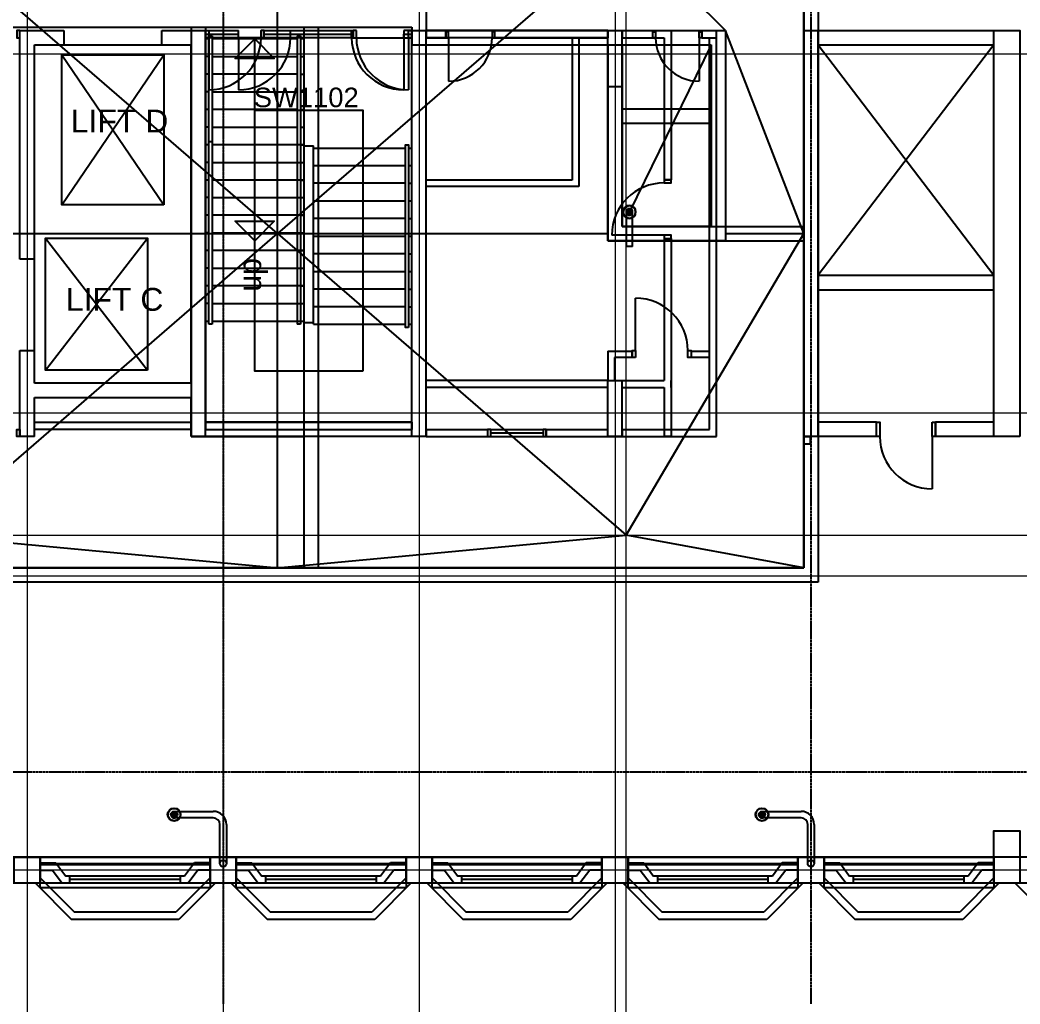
# Model space of a CAD drawing. Header units: millimetres. Extents: x -27283 to 25217, y -11774 to 11826.
# Drawn here: x 357 to 15667, y -11774 to 3297 of the extents above; entities that cross this region are included whole.
import ezdxf

# ---------------------------------------------------------------- set-up
doc = ezdxf.new("R2010")
doc.units = ezdxf.units.MM
doc.linetypes.add('PCENTRE', pattern=[50.8, 31.75, -6.35, 6.35, -6.35])
doc.linetypes.add('PCENTRE2', pattern=[28.575, 19.05, -3.175, 3.175, -3.175])
for name, color, linetype in [('11th Floor - Doors Windows and Openings', 7, 'Continuous'), ('11th Floor - Stairs', 7, 'Continuous'), ('11th Floor - Structural Members', 7, 'Continuous'), ('11th Floor - Text and Leaders', 7, 'Continuous'), ('11th Floor - Walls', 7, 'Continuous'), ('Boundaries_and_building_grids', 140, 'PCENTRE2'), ('Lift Motor Room Roof - General', 7, 'Continuous'), ('Lift Motor Room Roof - Piped Services', 7, 'Continuous'), ('Lift Motor Room Roof - Roofs', 7, 'Continuous'), ('Rain_and_storm_water', 1, 'Continuous'), ('Roof - General', 7, 'Continuous'), ('Roof - Piped Services', 7, 'Continuous'), ('Roof - Roofs', 7, 'Continuous'), ('Roof - Stairs', 7, 'Continuous'), ('Roof - Structural Members', 7, 'Continuous'), ('Roof - Walls', 7, 'Continuous'), ('Tenth Floor - Doors Windows and Openings', 7, 'Continuous'), ('Tenth Floor - Stairs', 7, 'Continuous'), ('Tenth Floor - Structural Members', 7, 'Continuous'), ('Tenth Floor - Walls', 7, 'Continuous')]:
    doc.layers.add(name, color=color, linetype=linetype)
doc.styles.add('arial', font='arial.ttf')
pattern_1 = [(0, (-13468.7696, -115.976), (0, 6.25), [])]

# ---------------------------------------------------------------- blocks, each defined once
blk = doc.blocks.new('LH RW Outlet')
at = {"layer": 'Roof - Piped Services', "linetype": 'Continuous'}
h = blk.add_hatch(dxfattribs=at)
h.set_pattern_fill('lines', color=2, scale=6.25, style=0)
h.set_pattern_definition(pattern_1)
h.paths.add_polyline_path([(700, -750, -1), (800, -750, -1)])
at = {"layer": 'Roof - Piped Services', "color": 4, "linetype": 'Continuous', "lineweight": -3}
for p, q in [((-50, -600), (-50, 0)), ((50, 0), (50, -600)), ((150, -700), (750, -700)), ((750, -800), (150, -800))]:
    blk.add_line(p, q, dxfattribs=at)
at = {"layer": 'Roof - Piped Services', "color": 4, "linetype": 'Continuous'}
blk.add_circle((750, -750), 100, dxfattribs=at)
at = {"layer": 'Roof - Piped Services', "color": 1, "linetype": 'Continuous'}
for radius in [93.8, 50]:
    blk.add_circle((750, -750), radius, dxfattribs=at)
at = {"layer": 'Roof - Piped Services', "color": 2, "linetype": 'Continuous'}
blk.add_circle((750, -750), 50, dxfattribs=at)
at = {"layer": 'Roof - Piped Services', "color": 4, "linetype": 'Continuous', "lineweight": -3}
for radius in [200, 100]:
    blk.add_arc((150, -600), radius, 180, 270, dxfattribs=at)
blk = doc.blocks.new('RW Outlet upper(1)')
at = {"layer": 'Lift Motor Room Roof - Piped Services', "linetype": 'Continuous'}
h = blk.add_hatch(dxfattribs=at)
h.set_pattern_fill('lines', color=2, scale=6.25, style=0)
h.set_pattern_definition(pattern_1)
h.paths.add_polyline_path([(700, -750, -1), (800, -750, -1)])
at = {"layer": 'Lift Motor Room Roof - Piped Services', "color": 4, "linetype": 'Continuous', "lineweight": -3}
for p, q in [((700, -750), (700, -221)), ((800, -221), (700, -221)), ((800, -221), (800, -750))]:
    blk.add_line(p, q, dxfattribs=at)
at = {"layer": 'Lift Motor Room Roof - Piped Services', "color": 4, "linetype": 'Continuous'}
blk.add_circle((750, -750), 100, dxfattribs=at)
at = {"layer": 'Lift Motor Room Roof - Piped Services', "color": 1, "linetype": 'Continuous'}
for radius in [93.8, 50]:
    blk.add_circle((750, -750), radius, dxfattribs=at)
at = {"layer": 'Lift Motor Room Roof - Piped Services', "color": 2, "linetype": 'Continuous'}
blk.add_circle((750, -750), 50, dxfattribs=at)

msp = doc.modelspace()

# ---------------------------------------------------------------- linework, layer by layer
at = {"layer": '11th Floor - Doors Windows and Openings', "color": 1, "linetype": 'Continuous'}
for p, q in [((4047, 3026, 37950), (4047, 3136, 37950)), ((4097, 3026, 37950), (4097, 3136, 37950)), ((4097, 3136, 37950), (5457, 3136, 37950)), ((4097, 3026, 37950), (4097, 3136, 37950)), ((5457, 3026, 37950), (5457, 3136, 37950)), ((5507, 3026, 37950), (5507, 3136, 37950)), ((3247, 3026, 37950), (3247, 2226, 37950)), ((5457, 3026, 37950), (4097, 3026, 37950)), ((6307, 3026, 37950), (6307, 2226, 37950)), ((10217, 1, 37950), (9417, 1, 37950)), ((357, -3084, 37950), (357, -2974, 37950)), ((1120, -9924, 37950), (1120, -9814, 37950)), ((2814, -9814, 37950), (1120, -9814, 37950)), ((2814, -9869, 37950), (1120, -9869, 37950)), ((2814, -9924, 37950), (1120, -9924, 37950)), ((2814, -9924, 37950), (2814, -9814, 37950)), ((4120, -9924, 37950), (4120, -9814, 37950)), ((5814, -9814, 37950), (4120, -9814, 37950)), ((5814, -9869, 37950), (4120, -9869, 37950)), ((5814, -9924, 37950), (4120, -9924, 37950)), ((5814, -9924, 37950), (5814, -9814, 37950)), ((7120, -9924, 37950), (7120, -9814, 37950)), ((8814, -9814, 37950), (7120, -9814, 37950)), ((8814, -9869, 37950), (7120, -9869, 37950)), ((8814, -9924, 37950), (7120, -9924, 37950)), ((8814, -9924, 37950), (8814, -9814, 37950)), ((11814, -9814, 37950), (10120, -9814, 37950)), ((10120, -9924, 37950), (10120, -9814, 37950)), ((11814, -9869, 37950), (10120, -9869, 37950)), ((11814, -9924, 37950), (10120, -9924, 37950)), ((11814, -9924, 37950), (11814, -9814, 37950)), ((13120, -9924, 37950), (13120, -9814, 37950)), ((14814, -9814, 37950), (13120, -9814, 37950)), ((14814, -9869, 37950), (13120, -9869, 37950)), ((14814, -9924, 37950), (13120, -9924, 37950)), ((14814, -9924, 37950), (14814, -9814, 37950))]:
    msp.add_line(p, q, dxfattribs=at)
at = {"layer": '11th Floor - Doors Windows and Openings', "color": 1, "linetype": 'Continuous', "elevation": 37950}
for points in [[(357, 3136), (307, 3136), (307, 3026), (357, 3026), (357, 3136)], [(3247, 3026), (3197, 3026), (3197, 3136), (3247, 3136), (3247, 3026)], [(4097, 3081), (4097, 3081), (5457, 3081)], [(6357, 3026), (6307, 3026), (6307, 3136), (6357, 3136), (6357, 3026)], [(10217, 851), (10217, 801), (10327, 801), (10327, 851), (10217, 851)], [(10217, 1), (10217, -49), (10327, -49), (10327, 1), (10217, 1)], [(357, -3084), (307, -3084), (307, -2974), (357, -2974), (357, -3084)]]:
    msp.add_lwpolyline(points, dxfattribs=at)
for points in [[(4097, 3136), (4047, 3136), (4047, 3026), (4097, 3026)], [(5507, 3136), (5457, 3136), (5457, 3026), (5507, 3026)]]:
    msp.add_lwpolyline(points, close=True, dxfattribs=at)
at = {"layer": '11th Floor - Doors Windows and Openings', "color": 1, "linetype": 'Continuous'}
for centre, start, end in [((3247, 3026, 37950), 270, 0), ((6307, 3026, 37950), 180, 270), ((10217, 1, 37950), 90, 180)]:
    msp.add_arc(centre, 800, start, end, dxfattribs=at)
at = {"layer": '11th Floor - Stairs', "color": 8, "linetype": 'Continuous'}
for p, q in [((996, 2764, 37950), (2558, 464, 37950)), ((996, 464, 37950), (2558, 2764, 37950)), ((746, -47, 37950), (2309, -2068, 37950)), ((746, -2068, 37950), (2309, -47, 37950))]:
    msp.add_line(p, q, dxfattribs=at)
at = {"layer": '11th Floor - Stairs', "color": 1, "linetype": 'Continuous'}
for p, q in [((3197, -1314, 37950), (3197, 1386, 37950)), ((3247, 1386, 37950), (3197, 1386, 37950)), ((3247, 1436, 37950), (3297, 1436, 37950)), ((3247, -1364, 37950), (3247, 1436, 37950)), ((3297, 1436, 37950), (3297, -1364, 37950)), ((4702, 1386, 37950), (3297, 1386, 37950)), ((4702, 1386, 37950), (4702, -1339, 37950)), ((4702, 1370, 37950), (4852, 1370, 37950)), ((4852, -1364, 37950), (4852, 1370, 37950)), ((4852, 1336, 37950), (6257, 1336, 37950)), ((6307, 1336, 37950), (6357, 1336, 37950)), ((6357, -1364, 37950), (6357, 1336, 37950)), ((3247, 1116, 37950), (3197, 1116, 37950)), ((3297, 1116, 37950), (4702, 1116, 37950)), ((4852, 1066, 37950), (6257, 1066, 37950)), ((6307, 1066, 37950), (6357, 1066, 37950)), ((3247, 846, 37950), (3197, 846, 37950)), ((4702, 846, 37950), (3297, 846, 37950)), ((6257, 796, 37950), (4852, 796, 37950)), ((6307, 796, 37950), (6357, 796, 37950)), ((3247, 576, 37950), (3197, 576, 37950)), ((3297, 576, 37950), (4702, 576, 37950)), ((4852, 526, 37950), (6257, 526, 37950)), ((6307, 526, 37950), (6357, 526, 37950)), ((3247, 306, 37950), (3197, 306, 37950)), ((4702, 306, 37950), (3297, 306, 37950)), ((6257, 256, 37950), (4852, 256, 37950)), ((6307, 256, 37950), (6357, 256, 37950)), ((3247, 36, 37950), (3197, 36, 37950)), ((3297, 36, 37950), (4702, 36, 37950)), ((4852, -14, 37950), (6257, -14, 37950)), ((6307, -14, 37950), (6357, -14, 37950)), ((3247, -234, 37950), (3197, -234, 37950)), ((4702, -234, 37950), (3297, -234, 37950)), ((6257, -284, 37950), (4852, -284, 37950)), ((6307, -284, 37950), (6357, -284, 37950)), ((3247, -504, 37950), (3197, -504, 37950)), ((3297, -504, 37950), (4702, -504, 37950)), ((4852, -554, 37950), (6257, -554, 37950)), ((6307, -554, 37950), (6357, -554, 37950)), ((3247, -774, 37950), (3197, -774, 37950)), ((4702, -774, 37950), (3297, -774, 37950)), ((6257, -824, 37950), (4852, -824, 37950)), ((6307, -824, 37950), (6357, -824, 37950)), ((3247, -1044, 37950), (3197, -1044, 37950)), ((3297, -1044, 37950), (4702, -1044, 37950)), ((6257, -1094, 37950), (4852, -1094, 37950)), ((6307, -1094, 37950), (6357, -1094, 37950)), ((3197, -1314, 37950), (3247, -1314, 37950)), ((3297, -1364, 37950), (3247, -1364, 37950)), ((3297, -1314, 37950), (4702, -1314, 37950)), ((4852, -1339, 37950), (4702, -1339, 37950)), ((4852, -1364, 37950), (6257, -1364, 37950)), ((6307, -1364, 37950), (6357, -1364, 37950))]:
    msp.add_line(p, q, dxfattribs=at)
at = {"layer": '11th Floor - Stairs', "color": 8, "linetype": 'Continuous', "elevation": 37950}
for points in [[(2558, 464), (996, 464), (996, 2764), (2558, 2764), (2558, 464)], [(2309, -2068), (746, -2068), (746, -47), (2309, -47), (2309, -2068)]]:
    msp.add_lwpolyline(points, dxfattribs=at)
at = {"layer": '11th Floor - Stairs', "color": 1, "linetype": 'Continuous', "elevation": 37950}
for points in [[(3950, 216), (3950, 1917), (5605, 1917), (5605, -2084)], [(6307, -1414), (6257, -1414), (6257, 1386), (6307, 1386), (6307, -1414)], [(3950, -84), (3650, 216), (4250, 216), (3950, -84)], [(5605, -2084), (3950, -2084), (3950, -84)]]:
    msp.add_lwpolyline(points, dxfattribs=at)
at = {"layer": '11th Floor - Structural Members', "color": 5, "linetype": 'Continuous'}
for p, q in [((357, 3136, 37950), (1027, 3136, 37950)), ((357, -364, 37950), (357, 3136, 37950)), ((1027, 3136, 37950), (1027, 2916, 37950)), ((2527, 3136, 37950), (3197, 3136, 37950)), ((2527, 2916, 37950), (2527, 3136, 37950)), ((3197, -3084, 37950), (3197, 3136, 37950)), ((6357, 3136, 37950), (6577, 3136, 37950)), ((6357, -3084, 37950), (6357, 3136, 37950)), ((6577, 3136, 37950), (6577, 3026, 37950)), ((6577, -3084, 37950), (6577, 3136, 37950)), ((9357, 3136, 37950), (9357, 3026, 37950)), ((9357, 2276, 37950), (9357, 3136, 37950)), ((9357, 3136, 37950), (9577, 3136, 37950)), ((9577, 3136, 37950), (9577, 3026, 37950)), ((9577, 2276, 37950), (9577, 3136, 37950)), ((577, -364, 37950), (577, 2916, 37950)), ((577, 2916, 37950), (1027, 2916, 37950)), ((1027, 2916, 37950), (2527, 2916, 37950)), ((2527, 2916, 37950), (2977, 2916, 37950)), ((2977, -2264, 37950), (2977, 2916, 37950)), ((9357, 2276, 37950), (9577, 2276, 37950)), ((577, -364, 37950), (357, -364, 37950)), ((577, -1764, 37950), (577, -364, 37950)), ((357, -3084, 37950), (357, -1764, 37950)), ((357, -1764, 37950), (577, -1764, 37950)), ((577, -2264, 37950), (577, -1764, 37950)), ((2977, -2264, 37950), (577, -2264, 37950)), ((6577, -2334, 37950), (6577, -2224, 37950)), ((9357, -2334, 37950), (9357, -2224, 37950)), ((9357, -3084, 37950), (9357, -2224, 37950)), ((9357, -2224, 37950), (9577, -2224, 37950)), ((9577, -2334, 37950), (9577, -2224, 37950)), ((9577, -3084, 37950), (9577, -2224, 37950)), ((577, -3084, 37950), (577, -2484, 37950)), ((577, -2484, 37950), (2977, -2484, 37950)), ((2977, -3084, 37950), (2977, -2484, 37950)), ((577, -3084, 37950), (357, -3084, 37950)), ((3197, -3084, 37950), (2977, -3084, 37950)), ((6577, -3084, 37950), (6357, -3084, 37950)), ((9577, -3084, 37950), (9357, -3084, 37950))]:
    msp.add_line(p, q, dxfattribs=at)
at = {"layer": '11th Floor - Structural Members', "color": 5, "linetype": 'Continuous', "elevation": 37950}
for points in [[(15667, -9924), (15267, -9924), (15267, -9124), (15667, -9124), (15667, -9924)], [(667, -9924), (267, -9924), (267, -9524), (667, -9524), (667, -9924)], [(3667, -9924), (3267, -9924), (3267, -9524), (3667, -9524), (3667, -9924)], [(6667, -9924), (6267, -9924), (6267, -9524), (6667, -9524), (6667, -9924)], [(9667, -9924), (9267, -9924), (9267, -9524), (9667, -9524), (9667, -9924)], [(12667, -9924), (12267, -9924), (12267, -9524), (12667, -9524), (12667, -9924)]]:
    msp.add_lwpolyline(points, dxfattribs=at)
at = {"layer": '11th Floor - Walls', "color": 2, "linetype": 'Continuous'}
for p, q in [((9357, 3136, 37950), (6577, 3136, 37950)), ((9577, 3136, 37950), (10327, 3136, 37950)), ((10327, 3136, 37950), (10327, 851, 37950)), ((9357, 3026, 37950), (6577, 3026, 37950)), ((9577, 3026, 37950), (10217, 3026, 37950)), ((10217, 3026, 37950), (10217, 851, 37950)), ((10217, 851, 37950), (10327, 851, 37950)), ((10217, -49, 37950), (10217, -2224, 37950)), ((10217, -49, 37950), (10327, -49, 37950)), ((10327, -49, 37950), (10327, -3084, 37950)), ((9357, -2224, 37950), (6577, -2224, 37950)), ((9577, -2224, 37950), (10217, -2224, 37950)), ((10327, -2334, 37950), (10327, -2224, 37950)), ((9357, -2334, 37950), (6577, -2334, 37950)), ((9577, -2334, 37950), (10217, -2334, 37950)), ((10217, -2334, 37950), (10217, -3084, 37950)), ((10327, -3084, 37950), (10217, -3084, 37950))]:
    msp.add_line(p, q, dxfattribs=at)
at = {"layer": '11th Floor - Walls', "linetype": 'Continuous'}
msp.add_line((6577, -3084, 37950), (10217, -3084, 37950), dxfattribs=at)
at = {"layer": '11th Floor - Walls', "color": 3, "linetype": 'Continuous'}
for p, q in [((667, -9614, 37950), (908, -9614, 37950)), ((908, -9614, 37950), (1058, -9814, 37950)), ((3027, -9614, 37950), (2876, -9814, 37950)), ((3267, -9614, 37950), (3027, -9614, 37950)), ((3667, -9614, 37950), (3908, -9614, 37950)), ((3908, -9614, 37950), (4058, -9814, 37950)), ((6027, -9614, 37950), (5876, -9814, 37950)), ((6267, -9614, 37950), (6027, -9614, 37950)), ((6667, -9614, 37950), (6908, -9614, 37950)), ((6908, -9614, 37950), (7058, -9814, 37950)), ((9027, -9614, 37950), (8876, -9814, 37950)), ((9267, -9614, 37950), (9027, -9614, 37950)), ((9667, -9614, 37950), (9908, -9614, 37950)), ((9908, -9614, 37950), (10058, -9814, 37950)), ((12027, -9614, 37950), (11876, -9814, 37950)), ((12267, -9614, 37950), (12027, -9614, 37950)), ((12667, -9614, 37950), (12908, -9614, 37950)), ((12908, -9614, 37950), (13058, -9814, 37950)), ((15027, -9614, 37950), (14876, -9814, 37950)), ((15267, -9614, 37950), (15027, -9614, 37950)), ((667, -9724, 37950), (854, -9724, 37950)), ((854, -9724, 37950), (1004, -9924, 37950)), ((3081, -9724, 37950), (2930, -9924, 37950)), ((3267, -9724, 37950), (3081, -9724, 37950)), ((3667, -9724, 37950), (3854, -9724, 37950)), ((3854, -9724, 37950), (4004, -9924, 37950)), ((6081, -9724, 37950), (5930, -9924, 37950)), ((6267, -9724, 37950), (6081, -9724, 37950)), ((6667, -9724, 37950), (6854, -9724, 37950)), ((6854, -9724, 37950), (7004, -9924, 37950)), ((9081, -9724, 37950), (8930, -9924, 37950)), ((9267, -9724, 37950), (9081, -9724, 37950)), ((9667, -9724, 37950), (9854, -9724, 37950)), ((9854, -9724, 37950), (10004, -9924, 37950)), ((12081, -9724, 37950), (11930, -9924, 37950)), ((12267, -9724, 37950), (12081, -9724, 37950)), ((12667, -9724, 37950), (12854, -9724, 37950)), ((12854, -9724, 37950), (13004, -9924, 37950)), ((15081, -9724, 37950), (14930, -9924, 37950)), ((15267, -9724, 37950), (15081, -9724, 37950)), ((592, -9924, 37950), (1144, -10479, 37950)), ((667, -9842, 37950), (1190, -10369, 37950)), ((1120, -9924, 37950), (1004, -9924, 37950)), ((1120, -9814, 37950), (1058, -9814, 37950)), ((1120, -9924, 37950), (1120, -9814, 37950)), ((3267, -9842, 37950), (2744, -10369, 37950)), ((3343, -9924, 37950), (2790, -10479, 37950)), ((2814, -9924, 37950), (2814, -9814, 37950)), ((2876, -9814, 37950), (2814, -9814, 37950)), ((2930, -9924, 37950), (2814, -9924, 37950)), ((3592, -9924, 37950), (4144, -10479, 37950)), ((3667, -9842, 37950), (4190, -10369, 37950)), ((4120, -9924, 37950), (4004, -9924, 37950)), ((4120, -9814, 37950), (4058, -9814, 37950)), ((4120, -9924, 37950), (4120, -9814, 37950)), ((6267, -9842, 37950), (5744, -10369, 37950)), ((6343, -9924, 37950), (5790, -10479, 37950)), ((5814, -9924, 37950), (5814, -9814, 37950)), ((5876, -9814, 37950), (5814, -9814, 37950)), ((5930, -9924, 37950), (5814, -9924, 37950)), ((6592, -9924, 37950), (7144, -10479, 37950)), ((6667, -9842, 37950), (7190, -10369, 37950)), ((7120, -9924, 37950), (7004, -9924, 37950)), ((7120, -9814, 37950), (7058, -9814, 37950)), ((7120, -9924, 37950), (7120, -9814, 37950)), ((9267, -9842, 37950), (8744, -10369, 37950)), ((9343, -9924, 37950), (8790, -10479, 37950)), ((8876, -9814, 37950), (8814, -9814, 37950)), ((8814, -9924, 37950), (8814, -9814, 37950)), ((8930, -9924, 37950), (8814, -9924, 37950)), ((9592, -9924, 37950), (10144, -10479, 37950)), ((9667, -9842, 37950), (10190, -10369, 37950)), ((10120, -9924, 37950), (10004, -9924, 37950)), ((10120, -9814, 37950), (10058, -9814, 37950)), ((10120, -9924, 37950), (10120, -9814, 37950)), ((12267, -9842, 37950), (11744, -10369, 37950)), ((12343, -9924, 37950), (11790, -10479, 37950)), ((11814, -9924, 37950), (11814, -9814, 37950)), ((11876, -9814, 37950), (11814, -9814, 37950)), ((11930, -9924, 37950), (11814, -9924, 37950)), ((12592, -9924, 37950), (13144, -10479, 37950)), ((12667, -9842, 37950), (13190, -10369, 37950)), ((13120, -9924, 37950), (13004, -9924, 37950)), ((13120, -9814, 37950), (13058, -9814, 37950)), ((13120, -9924, 37950), (13120, -9814, 37950)), ((15267, -9842, 37950), (14744, -10369, 37950)), ((15343, -9924, 37950), (14790, -10479, 37950)), ((14876, -9814, 37950), (14814, -9814, 37950)), ((14814, -9924, 37950), (14814, -9814, 37950)), ((14930, -9924, 37950), (14814, -9924, 37950)), ((15592, -9924, 37950), (16144, -10479, 37950)), ((2744, -10369, 37950), (1190, -10369, 37950)), ((5744, -10369, 37950), (4190, -10369, 37950)), ((8744, -10369, 37950), (7190, -10369, 37950)), ((11744, -10369, 37950), (10190, -10369, 37950)), ((14744, -10369, 37950), (13190, -10369, 37950)), ((2790, -10479, 37950), (1144, -10479, 37950)), ((5790, -10479, 37950), (4144, -10479, 37950)), ((8790, -10479, 37950), (7144, -10479, 37950)), ((11790, -10479, 37950), (10144, -10479, 37950)), ((14790, -10479, 37950), (13144, -10479, 37950))]:
    msp.add_line(p, q, dxfattribs=at)
at = {"layer": '11th Floor - Walls', "color": 2, "linetype": 'Continuous', "elevation": 37950}
for points in [[(2977, -2974), (577, -2974), (577, -2864), (2977, -2864), (2977, -2974)], [(3197, -2864), (3197, -2974), (6357, -2974)], [(3197, -2864), (6357, -2864), (6357, -2974)]]:
    msp.add_lwpolyline(points, dxfattribs=at)
at = {"layer": 'Boundaries_and_building_grids', "color": 140, "linetype": 'PCENTRE', "lineweight": -3}
for p, q in [((3467, 11826), (3467, -11774)), ((12467, 11826), (12467, -11774)), ((25217, -8224), (-27283, -8224))]:
    msp.add_line(p, q, dxfattribs=at)
at = {"layer": 'Lift Motor Room Roof - General', "color": 4, "linetype": 'Continuous', "lineweight": 0}
for p, direction in [((9637, -4594, 46830), (0, 1)), ((-1033, -4594, 46830), (1, 0))]:
    msp.add_xline(p, direction, dxfattribs=at)
at = {"layer": 'Lift Motor Room Roof - Roofs', "color": 4, "linetype": 'Continuous', "lineweight": -3}
for p, q in [((12577, 5366, 46830), (12577, -5314, 46830)), ((9357, -84, 46830), (9357, 3136, 46830)), ((9357, 3136, 46830), (11157, 3136, 46830)), ((11157, 3136, 46830), (11157, -84, 46830)), ((11157, -84, 46830), (9357, -84, 46830)), ((12577, -5314, 46830), (-14643, -5314, 46830))]:
    msp.add_line(p, q, dxfattribs=at)
at = {"layer": 'Lift Motor Room Roof - Roofs', "color": 1, "linetype": 'Continuous', "lineweight": -3}
for p, q in [((4302, -5094, 46830), (4302, 5146, 46830)), ((4302, 26, 46830), (-1033, 4646, 46830)), ((9637, 4646, 46830), (4302, 26, 46830)), ((11157, 3136, 46830), (9637, 4646, 46830)), ((12357, 26, 46830), (11157, 3136, 46830)), ((10937, 2916, 46830), (9687, 356, 46830)), ((-14423, 26, 46830), (9357, 26, 46830)), ((-1033, -4594, 46830), (4302, 26, 46830)), ((4302, 26, 46830), (9637, -4594, 46830)), ((9637, -4594, 46830), (12357, 26, 46830)), ((11157, 26, 46830), (12357, 26, 46830)), ((-1033, -4594, 46830), (4302, -5094, 46830)), ((4302, -5094, 46830), (9637, -4594, 46830)), ((12357, -5094, 46830), (9637, -4594, 46830))]:
    msp.add_line(p, q, dxfattribs=at)
at = {"layer": 'Lift Motor Room Roof - Roofs', "color": 3, "linetype": 'Continuous', "lineweight": -3}
for p, q in [((12357, 5146, 46830), (12357, -5094, 46830)), ((9577, 136, 46830), (9577, 2916, 46830)), ((9577, 2916, 46830), (10937, 2916, 46830)), ((10937, 2916, 46830), (10937, 136, 46830)), ((10937, 136, 46830), (9577, 136, 46830)), ((12357, -5094, 46830), (-14423, -5094, 46830))]:
    msp.add_line(p, q, dxfattribs=at)
at = {"layer": 'Roof - General', "color": 4, "linetype": 'Continuous', "lineweight": 0}
for p in [(467, 6895, 42250), (3467, 6926, 42250), (6467, 7019, 42250), (9467, 6740, 42250)]:
    msp.add_xline(p, (0, -1), dxfattribs=at)
at = {"layer": 'Roof - Roofs', "color": 3, "linetype": 'Continuous', "lineweight": -3}
for p, q in [((22767, -9524, 42250), (-24833, -9524, 42250)), ((23167, -9924, 42250), (-25233, -9924, 42250))]:
    msp.add_line(p, q, dxfattribs=at)
at = {"layer": 'Roof - Roofs', "color": 4, "linetype": 'Continuous', "lineweight": -3}
for centre in [(3467, -9624, 42250), (12467, -9624, 42250)]:
    msp.add_circle(centre, 50, dxfattribs=at)
at = {"layer": 'Roof - Stairs', "color": 1, "linetype": 'Continuous'}
for p, q in [((3197, -1314, 42250), (3197, 3006, 42250)), ((3247, 3006, 42250), (3197, 3006, 42250)), ((3247, -1364, 42250), (3247, 3056, 42250)), ((3247, 3056, 42250), (3297, 3056, 42250)), ((3297, 3056, 42250), (3297, -1364, 42250)), ((4602, 3006, 42250), (3297, 3006, 42250)), ((4602, 3056, 42250), (4652, 3056, 42250)), ((4602, 3056, 42250), (4602, -1364, 42250)), ((4652, 3056, 42250), (4652, -1364, 42250)), ((4702, 3006, 42250), (4652, 3006, 42250)), ((4702, 3006, 42250), (4702, -1314, 42250)), ((4702, 3006, 42250), (4702, -1314, 42250)), ((3247, 2736, 42250), (3197, 2736, 42250)), ((3297, 2736, 42250), (4602, 2736, 42250)), ((4652, 2736, 42250), (4702, 2736, 42250)), ((3247, 2466, 42250), (3197, 2466, 42250)), ((4602, 2466, 42250), (3297, 2466, 42250)), ((4652, 2466, 42250), (4702, 2466, 42250)), ((3247, 2196, 42250), (3197, 2196, 42250)), ((3297, 2196, 42250), (4602, 2196, 42250)), ((4652, 2196, 42250), (4702, 2196, 42250)), ((3247, 1926, 42250), (3197, 1926, 42250)), ((4602, 1926, 42250), (3297, 1926, 42250)), ((4652, 1926, 42250), (4702, 1926, 42250)), ((3247, 1656, 42250), (3197, 1656, 42250)), ((3297, 1656, 42250), (4602, 1656, 42250)), ((4652, 1656, 42250), (4702, 1656, 42250)), ((3247, 1386, 42250), (3197, 1386, 42250)), ((3247, 1386, 42250), (3197, 1386, 42250)), ((4702, 1386, 42250), (3297, 1386, 42250)), ((4602, 1386, 42250), (3297, 1386, 42250)), ((4652, 1386, 42250), (4702, 1386, 42250)), ((3247, 1116, 42250), (3197, 1116, 42250)), ((3297, 1116, 42250), (4602, 1116, 42250)), ((4652, 1116, 42250), (4702, 1116, 42250)), ((3247, 846, 42250), (3197, 846, 42250)), ((4602, 846, 42250), (3297, 846, 42250)), ((4652, 846, 42250), (4702, 846, 42250)), ((3247, 576, 42250), (3197, 576, 42250)), ((3297, 576, 42250), (4602, 576, 42250)), ((4652, 576, 42250), (4702, 576, 42250)), ((3247, 306, 42250), (3197, 306, 42250)), ((4602, 306, 42250), (3297, 306, 42250)), ((4652, 306, 42250), (4702, 306, 42250)), ((4652, 306, 42250), (4702, 306, 42250)), ((3247, 36, 42250), (3197, 36, 42250)), ((3297, 36, 42250), (4602, 36, 42250)), ((4652, 36, 42250), (4702, 36, 42250)), ((3247, -234, 42250), (3197, -234, 42250)), ((4602, -234, 42250), (3297, -234, 42250)), ((4652, -234, 42250), (4702, -234, 42250)), ((3247, -504, 42250), (3197, -504, 42250)), ((3297, -504, 42250), (4602, -504, 42250)), ((4652, -504, 42250), (4702, -504, 42250)), ((3247, -774, 42250), (3197, -774, 42250)), ((4602, -774, 42250), (3297, -774, 42250)), ((4652, -774, 42250), (4702, -774, 42250)), ((3247, -1044, 42250), (3197, -1044, 42250)), ((3297, -1044, 42250), (4602, -1044, 42250)), ((4652, -1044, 42250), (4702, -1044, 42250)), ((3197, -1314, 42250), (3247, -1314, 42250)), ((3297, -1364, 42250), (3247, -1364, 42250)), ((3297, -1314, 42250), (4602, -1314, 42250)), ((4652, -1364, 42250), (4602, -1364, 42250)), ((4652, -1314, 42250), (4702, -1314, 42250))]:
    msp.add_line(p, q, dxfattribs=at)
at = {"layer": 'Roof - Stairs', "color": 1, "linetype": 'Continuous', "elevation": 42250}
for points in [[(3950, 3006), (4250, 2706), (3650, 2706), (3950, 3006)], [(4702, -2084), (3950, -2084), (3950, 3006)]]:
    msp.add_lwpolyline(points, dxfattribs=at)
at = {"layer": 'Roof - Structural Members', "color": 5, "linetype": 'Continuous'}
for p, q in [((577, 2916, 42250), (2977, 2916, 42250)), ((577, -2264, 42250), (577, 2916, 42250)), ((2977, -2264, 42250), (2977, 2916, 42250)), ((2977, -2264, 42250), (577, -2264, 42250))]:
    msp.add_line(p, q, dxfattribs=at)
at = {"layer": 'Roof - Structural Members', "color": 1, "linetype": 'Continuous'}
for p, q in [((996, 2764, 42250), (2558, 464, 42250)), ((996, 464, 42250), (2558, 2764, 42250)), ((746, -47, 42250), (2309, -2068, 42250)), ((746, -2068, 42250), (2309, -47, 42250))]:
    msp.add_line(p, q, dxfattribs=at)
at = {"layer": 'Roof - Structural Members', "color": 1, "linetype": 'Continuous', "elevation": 42250}
for points in [[(2558, 464), (996, 464), (996, 2764), (2558, 2764), (2558, 464)], [(2309, -2068), (746, -2068), (746, -47), (2309, -47), (2309, -2068)]]:
    msp.add_lwpolyline(points, dxfattribs=at)
at = {"layer": 'Roof - Walls', "color": 3, "linetype": 'Continuous'}
for p, q in [((12577, 5366, 42250), (12577, -5314, 42250)), ((12357, -5094, 42250), (12357, 5146, 42250)), ((-14423, -5094, 42250), (12357, -5094, 42250)), ((12577, -5314, 42250), (-14643, -5314, 42250))]:
    msp.add_line(p, q, dxfattribs=at)
at = {"layer": 'Roof - Walls', "color": 3, "linetype": 'Continuous', "lineweight": -3}
for p, q in [((6577, 5146, 42250), (6577, 3136, 42250)), ((-8423, 3187, 42250), (6357, 3187, 42250)), ((2977, 3187, 42250), (2977, -3084, 42250)), ((3197, 3187, 42250), (3197, -2864, 42250)), ((4702, 3187, 42250), (4702, -5094, 42250)), ((4922, 3187, 42250), (4922, -5094, 42250)), ((6357, 3187, 42250), (6357, 2916, 42250)), ((6577, 3136, 42250), (11157, 3136, 42250)), ((11157, 3136, 42250), (11157, 136, 42250)), ((6357, 2916, 42250), (10937, 2916, 42250)), ((9357, 2916, 42250), (9357, -84, 42250)), ((9577, 2916, 42250), (9577, 136, 42250)), ((10937, 2916, 42250), (10937, 136, 42250)), ((9577, 1936, 42250), (10937, 1936, 42250)), ((10937, 1936, 42250), (10937, 1716, 42250)), ((9577, 1716, 42250), (10937, 1716, 42250)), ((9577, 136, 42250), (12357, 136, 42250)), ((9357, -84, 42250), (12357, -84, 42250)), ((3197, -2864, 42250), (4702, -2864, 42250)), ((4702, -2864, 42250), (4702, -3084, 42250)), ((2977, -3084, 42250), (4702, -3084, 42250))]:
    msp.add_line(p, q, dxfattribs=at)
at = {"layer": 'Roof - Walls', "color": 4, "linetype": 'Continuous', "lineweight": 0}
for p, direction in [((-27194, 2776, 42250), (1, 0)), ((-27943, -2724, 42250), (-1, 0)), ((-21700, -5224, 42250), (-1, 0)), ((-25802, -9724, 42250), (-1, 0))]:
    msp.add_xline(p, direction, dxfattribs=at)
at = {"layer": 'Tenth Floor - Doors Windows and Openings', "color": 1, "linetype": 'Continuous'}
for p, q in [((3197, 3136, 34500), (3700, 3136, 34500)), ((3197, 3026, 34500), (3197, 3136, 34500)), ((3197, 3081, 34500), (3700, 3081, 34500)), ((3700, 3026, 34500), (3700, 3136, 34500)), ((4500, 3026, 34500), (4500, 3136, 34500)), ((4500, 3136, 34500), (5435, 3136, 34500)), ((4500, 3081, 34500), (5435, 3081, 34500)), ((5435, 3026, 34500), (5435, 3136, 34500)), ((6235, 3136, 34500), (6235, 3026, 34500)), ((6357, 3136, 34500), (6235, 3136, 34500)), ((6235, 3026, 34500), (6235, 3081, 34500)), ((6235, 3081, 34500), (6357, 3081, 34500)), ((6357, 3026, 34500), (6357, 3136, 34500)), ((3700, 3026, 34500), (3197, 3026, 34500)), ((4500, 3026, 34500), (3700, 3026, 34500)), ((3700, 3026, 34500), (3700, 2226, 34500)), ((5435, 3026, 34500), (4500, 3026, 34500)), ((5435, 3026, 34500), (6235, 3026, 34500)), ((6235, 3026, 34500), (6357, 3026, 34500)), ((6235, 3026, 34500), (6235, 2226, 34500)), ((6919, 3026, 34500), (6919, 2359, 34500)), ((10756, 3026, 34500), (10756, 2359, 34500)), ((9782, -1764, 34500), (9782, -964, 34500)), ((7565, -2974, 34500), (8365, -2974, 34500)), ((7565, -3024, 34500), (8365, -3024, 34500)), ((14322, -3084, 34500), (14322, -3884, 34500)), ((667, -9623, 34500), (3267, -9623, 34500)), ((3267, -9643, 34500), (667, -9643, 34500)), ((3667, -9623, 34500), (6267, -9623, 34500)), ((6267, -9643, 34500), (3667, -9643, 34500)), ((6667, -9623, 34500), (9267, -9623, 34500)), ((9267, -9643, 34500), (6667, -9643, 34500)), ((9667, -9623, 34500), (12267, -9623, 34500)), ((12267, -9643, 34500), (9667, -9643, 34500)), ((12667, -9623, 34500), (15267, -9623, 34500)), ((15267, -9643, 34500), (12667, -9643, 34500))]:
    msp.add_line(p, q, dxfattribs=at)
at = {"layer": 'Tenth Floor - Doors Windows and Openings', "color": 1, "linetype": 'Continuous', "elevation": 34500}
for points in [[(6919, 3117), (6877, 3117), (6877, 3026), (6919, 3026), (6919, 3117)], [(7627, 3117), (7586, 3117), (7586, 3026), (7627, 3026), (7627, 3117)], [(10047, 3117), (10089, 3117), (10089, 3026), (10047, 3026), (10047, 3117)], [(10756, 3117), (10797, 3117), (10797, 3026), (10756, 3026), (10756, 3117)], [(9782, -1874), (9732, -1874), (9732, -1764), (9782, -1764), (9782, -1874)], [(10632, -1874), (10582, -1874), (10582, -1764), (10632, -1764), (10632, -1874)], [(13472, -2864), (13522, -2864), (13522, -3084), (13472, -3084), (13472, -2864)], [(14322, -2864), (14372, -2864), (14372, -3084), (14322, -3084), (14322, -2864)], [(7515, -3084), (7565, -3084), (7565, -2974), (7515, -2974), (7515, -3084)], [(8365, -3084), (8415, -3084), (8415, -2974), (8365, -2974), (8365, -3084)], [(3267, -9994), (667, -9994), (667, -9524), (3267, -9524), (3267, -9994)], [(6267, -9994), (3667, -9994), (3667, -9524), (6267, -9524), (6267, -9994)], [(9267, -9994), (6667, -9994), (6667, -9524), (9267, -9524), (9267, -9994)], [(12267, -9994), (9667, -9994), (9667, -9524), (12267, -9524), (12267, -9994)], [(15267, -9994), (12667, -9994), (12667, -9524), (15267, -9524), (15267, -9994)]]:
    msp.add_lwpolyline(points, dxfattribs=at)
at = {"layer": 'Tenth Floor - Doors Windows and Openings', "color": 1, "linetype": 'Continuous'}
for centre, radius, start, end in [((3700, 3026, 34500), 800, 270, 0), ((6235, 3026, 34500), 800, 180, 270), ((6919, 3026, 34500), 667, 270, 0), ((10756, 3026, 34500), 667, 180, 270), ((9782, -1764, 34500), 800, 0, 90), ((14322, -3084, 34500), 800, 180, 270)]:
    msp.add_arc(centre, radius, start, end, dxfattribs=at)
at = {"layer": 'Tenth Floor - Stairs', "color": 8, "linetype": 'Continuous'}
for p, q in [((996, 464, 34500), (2558, 2764, 34500)), ((996, 2764, 34500), (2558, 464, 34500)), ((746, -47, 34500), (2309, -2068, 34500)), ((746, -2068, 34500), (2309, -47, 34500))]:
    msp.add_line(p, q, dxfattribs=at)
at = {"layer": 'Tenth Floor - Stairs', "color": 1, "linetype": 'Continuous'}
for p, q in [((3197, -1314, 34500), (3197, 1386, 34500)), ((3247, 1386, 34500), (3197, 1386, 34500)), ((3247, -1364, 34500), (3247, 1436, 34500)), ((3247, 1436, 34500), (3297, 1436, 34500)), ((3297, 1436, 34500), (3297, -1364, 34500)), ((4702, 1386, 34500), (3297, 1386, 34500)), ((4702, 1386, 34500), (4702, -1339, 34500)), ((4702, 1370, 34500), (4852, 1370, 34500)), ((4852, -1364, 34500), (4852, 1370, 34500)), ((4852, 1336, 34500), (6257, 1336, 34500)), ((6307, 1336, 34500), (6357, 1336, 34500)), ((6357, -1364, 34500), (6357, 1336, 34500)), ((3247, 1116, 34500), (3197, 1116, 34500)), ((3297, 1116, 34500), (4702, 1116, 34500)), ((4852, 1066, 34500), (6257, 1066, 34500)), ((6307, 1066, 34500), (6357, 1066, 34500)), ((3247, 846, 34500), (3197, 846, 34500)), ((4702, 846, 34500), (3297, 846, 34500)), ((6257, 796, 34500), (4852, 796, 34500)), ((6307, 796, 34500), (6357, 796, 34500)), ((3247, 576, 34500), (3197, 576, 34500)), ((3297, 576, 34500), (4702, 576, 34500)), ((4852, 526, 34500), (6257, 526, 34500)), ((6307, 526, 34500), (6357, 526, 34500)), ((3247, 306, 34500), (3197, 306, 34500)), ((4702, 306, 34500), (3297, 306, 34500)), ((6257, 256, 34500), (4852, 256, 34500)), ((6307, 256, 34500), (6357, 256, 34500)), ((3247, 36, 34500), (3197, 36, 34500)), ((3297, 36, 34500), (4702, 36, 34500)), ((4852, -14, 34500), (6257, -14, 34500)), ((6307, -14, 34500), (6357, -14, 34500)), ((3247, -234, 34500), (3197, -234, 34500)), ((4702, -234, 34500), (3297, -234, 34500)), ((6257, -284, 34500), (4852, -284, 34500)), ((6307, -284, 34500), (6357, -284, 34500)), ((3247, -504, 34500), (3197, -504, 34500)), ((3297, -504, 34500), (4702, -504, 34500)), ((4852, -554, 34500), (6257, -554, 34500)), ((6307, -554, 34500), (6357, -554, 34500)), ((3247, -774, 34500), (3197, -774, 34500)), ((4702, -774, 34500), (3297, -774, 34500)), ((6257, -824, 34500), (4852, -824, 34500)), ((6307, -824, 34500), (6357, -824, 34500)), ((3247, -1044, 34500), (3197, -1044, 34500)), ((3297, -1044, 34500), (4702, -1044, 34500)), ((6257, -1094, 34500), (4852, -1094, 34500)), ((6307, -1094, 34500), (6357, -1094, 34500)), ((3197, -1314, 34500), (3247, -1314, 34500)), ((3297, -1364, 34500), (3247, -1364, 34500)), ((3297, -1314, 34500), (4702, -1314, 34500)), ((4852, -1339, 34500), (4702, -1339, 34500)), ((4852, -1364, 34500), (6257, -1364, 34500)), ((6307, -1364, 34500), (6357, -1364, 34500))]:
    msp.add_line(p, q, dxfattribs=at)
at = {"layer": 'Tenth Floor - Stairs', "color": 8, "linetype": 'Continuous', "elevation": 34500}
for points in [[(2558, 464), (996, 464), (996, 2764), (2558, 2764), (2558, 464)], [(2309, -2068), (746, -2068), (746, -47), (2309, -47), (2309, -2068)]]:
    msp.add_lwpolyline(points, dxfattribs=at)
at = {"layer": 'Tenth Floor - Stairs', "color": 1, "linetype": 'Continuous', "elevation": 34500}
for points in [[(3950, 216), (3950, 1917), (5605, 1917), (5605, -2084)], [(6307, -1414), (6257, -1414), (6257, 1386), (6307, 1386), (6307, -1414)], [(3950, -84), (3650, 216), (4250, 216), (3950, -84)], [(5605, -2084), (3950, -2084), (3950, -84)]]:
    msp.add_lwpolyline(points, dxfattribs=at)
at = {"layer": 'Tenth Floor - Structural Members', "color": 5, "linetype": 'Continuous'}
for p, q in [((357, 3136, 34500), (1027, 3136, 34500)), ((1027, 3136, 34500), (1027, 2916, 34500)), ((2527, 2916, 34500), (2527, 3136, 34500)), ((2527, 3136, 34500), (3197, 3136, 34500)), ((3197, -3084, 34500), (3197, 3136, 34500)), ((6357, 3136, 34500), (6577, 3136, 34500)), ((6357, -3084, 34500), (6357, 3136, 34500)), ((6577, -3084, 34500), (6577, 3136, 34500)), ((9357, 2276, 34500), (9357, 3136, 34500)), ((9357, 3136, 34500), (9577, 3136, 34500)), ((9577, 2276, 34500), (9577, 3136, 34500)), ((12357, -3084, 34500), (12357, 3136, 34500)), ((12357, 3136, 34500), (12577, 3136, 34500)), ((12577, -3084, 34500), (12577, 3136, 34500)), ((577, -364, 34500), (577, 2916, 34500)), ((577, 2916, 34500), (1027, 2916, 34500)), ((1027, 2916, 34500), (2527, 2916, 34500)), ((2527, 2916, 34500), (2977, 2916, 34500)), ((2977, -2264, 34500), (2977, 2916, 34500)), ((9357, 2276, 34500), (9577, 2276, 34500)), ((577, -364, 34500), (357, -364, 34500)), ((577, -1764, 34500), (577, -364, 34500)), ((357, -1764, 34500), (577, -1764, 34500)), ((577, -2264, 34500), (577, -1764, 34500)), ((2977, -2264, 34500), (577, -2264, 34500)), ((9357, -2224, 34500), (9577, -2224, 34500)), ((9357, -3084, 34500), (9357, -2224, 34500)), ((9577, -3084, 34500), (9577, -2224, 34500)), ((577, -3084, 34500), (577, -2484, 34500)), ((577, -2484, 34500), (2977, -2484, 34500)), ((2977, -3084, 34500), (2977, -2484, 34500)), ((577, -3084, 34500), (357, -3084, 34500)), ((3197, -3084, 34500), (2977, -3084, 34500)), ((6577, -3084, 34500), (6357, -3084, 34500)), ((9577, -3084, 34500), (9357, -3084, 34500)), ((12577, -3084, 34500), (12357, -3084, 34500))]:
    msp.add_line(p, q, dxfattribs=at)
at = {"layer": 'Tenth Floor - Structural Members', "color": 8, "linetype": 'Continuous'}
for p, q in [((12577, 2916, 34500), (15267, -614, 34500)), ((15267, 2916, 34500), (12577, -614, 34500))]:
    msp.add_line(p, q, dxfattribs=at)
at = {"layer": 'Tenth Floor - Structural Members', "color": 5, "linetype": 'Continuous'}
for points, elevation in [([(15667, -3084), (15267, -3084), (15267, 3136), (15667, 3136), (15667, -3084)], 34500), ([(15667, -9924), (15267, -9924), (15267, -9124), (15667, -9124), (15667, -9924)], 37950), ([(15667, -9924), (15267, -9924), (15267, -9124), (15667, -9124), (15667, -9924)], 34500), ([(667, -9924), (267, -9924), (267, -9524), (667, -9524), (667, -9924)], 37950), ([(667, -9924), (267, -9924), (267, -9524), (667, -9524), (667, -9924)], 34500), ([(3667, -9924), (3267, -9924), (3267, -9524), (3667, -9524), (3667, -9924)], 37950), ([(3667, -9924), (3267, -9924), (3267, -9524), (3667, -9524), (3667, -9924)], 34500), ([(6667, -9924), (6267, -9924), (6267, -9524), (6667, -9524), (6667, -9924)], 37950), ([(6667, -9924), (6267, -9924), (6267, -9524), (6667, -9524), (6667, -9924)], 34500), ([(9667, -9924), (9267, -9924), (9267, -9524), (9667, -9524), (9667, -9924)], 37950), ([(9667, -9924), (9267, -9924), (9267, -9524), (9667, -9524), (9667, -9924)], 34500), ([(12667, -9924), (12267, -9924), (12267, -9524), (12667, -9524), (12667, -9924)], 37950), ([(12667, -9924), (12267, -9924), (12267, -9524), (12667, -9524), (12667, -9924)], 34500)]:
    msp.add_lwpolyline(points, dxfattribs=dict(at, elevation=elevation))
at = {"layer": 'Tenth Floor - Structural Members', "color": 5, "linetype": 'Continuous', "lineweight": -3}
for centre in [(3467, -9624, 34500), (12467, -9624, 34500)]:
    msp.add_circle(centre, 50, dxfattribs=at)
at = {"layer": 'Tenth Floor - Walls', "color": 3, "linetype": 'Continuous'}
for p, q in [((6577, 3136, 34500), (6577, 3026, 34500)), ((6577, 3136, 34500), (6877, 3136, 34500)), ((6877, 3026, 34500), (6877, 3136, 34500)), ((7627, 3026, 34500), (7627, 3136, 34500)), ((7627, 3136, 34500), (9357, 3136, 34500)), ((9357, 3136, 34500), (9357, 3026, 34500)), ((9577, 3136, 34500), (9577, 3026, 34500)), ((9577, 3136, 34500), (10047, 3136, 34500)), ((10047, 3026, 34500), (10047, 3136, 34500)), ((10797, 3136, 34500), (11022, 3136, 34500)), ((10797, 3026, 34500), (10797, 3136, 34500)), ((12577, 3136, 34500), (15267, 3136, 34500)), ((12577, 2916, 34500), (12577, 3136, 34500)), ((15267, 2916, 34500), (15267, 3136, 34500)), ((6577, 3026, 34500), (6877, 3026, 34500)), ((7627, 3026, 34500), (9357, 3026, 34500)), ((9577, 3026, 34500), (10047, 3026, 34500)), ((10797, 3026, 34500), (11022, 3026, 34500)), ((12577, 2916, 34500), (15267, 2916, 34500)), ((12577, -614, 34500), (15267, -614, 34500)), ((12577, -834, 34500), (12577, -614, 34500)), ((15267, -834, 34500), (15267, -614, 34500)), ((12577, -834, 34500), (15267, -834, 34500)), ((6357, -2864, 34500), (3197, -2864, 34500)), ((3197, -3084, 34500), (3197, -2864, 34500)), ((6357, -3084, 34500), (6357, -2864, 34500)), ((12577, -3084, 34500), (12577, -2864, 34500)), ((13472, -2864, 34500), (12577, -2864, 34500)), ((13472, -3084, 34500), (13472, -2864, 34500)), ((15267, -2864, 34500), (14372, -2864, 34500)), ((14372, -3084, 34500), (14372, -2864, 34500)), ((15267, -3084, 34500), (15267, -2864, 34500)), ((6357, -3084, 34500), (3197, -3084, 34500)), ((13472, -3084, 34500), (12577, -3084, 34500)), ((15267, -3084, 34500), (14372, -3084, 34500))]:
    msp.add_line(p, q, dxfattribs=at)
at = {"layer": 'Tenth Floor - Walls', "color": 3}
msp.add_line((11022, 3026, 34500), (11022, 3136, 34500), dxfattribs=at)
at = {"layer": 'Tenth Floor - Walls', "color": 2, "linetype": 'Continuous'}
for p, q in [((8812, 3026, 34500), (8812, 846, 34500)), ((8912, 3026, 34500), (8912, 746, 34500)), ((10912, -2974, 34500), (10912, 3026, 34500)), ((11022, -3084, 34500), (11022, 3026, 34500)), ((8812, 846, 34500), (6577, 846, 34500)), ((8912, 746, 34500), (6577, 746, 34500)), ((9357, -1774, 34500), (9732, -1774, 34500)), ((9357, -1774, 34500), (9357, -2224, 34500)), ((9732, -1774, 34500), (9732, -1874, 34500)), ((9732, -1774, 34500), (9732, -1874, 34500)), ((9732, -1774, 34500), (9732, -1874, 34500)), ((10632, -1774, 34500), (10632, -1874, 34500)), ((10632, -1774, 34500), (10912, -1774, 34500)), ((10632, -1774, 34500), (10632, -1874, 34500)), ((10632, -1774, 34500), (10632, -1874, 34500)), ((9732, -1874, 34500), (9457, -1874, 34500)), ((9457, -1874, 34500), (9457, -2224, 34500)), ((10912, -1874, 34500), (10632, -1874, 34500)), ((6577, -2974, 34500), (6577, -3084, 34500)), ((6577, -2974, 34500), (7515, -2974, 34500)), ((7515, -2974, 34500), (7515, -3084, 34500)), ((8415, -2974, 34500), (8415, -3084, 34500)), ((8415, -2974, 34500), (9357, -2974, 34500)), ((9577, -2974, 34500), (9577, -3084, 34500)), ((9577, -2974, 34500), (10912, -2974, 34500)), ((6577, -3084, 34500), (7515, -3084, 34500)), ((8415, -3084, 34500), (9357, -3084, 34500)), ((9577, -3084, 34500), (11022, -3084, 34500)), ((12357, -3084, 34500), (12357, -3194, 34500)), ((12357, -3084, 34500), (12457, -3084, 34500)), ((12357, -3194, 34500), (12457, -3194, 34500)), ((12457, -3084, 34500), (12457, -3194, 34500))]:
    msp.add_line(p, q, dxfattribs=at)

# ---------------------------------------------------------------- block references
at = {"layer": 'Lift Motor Room Roof - Roofs', "color": 4, "linetype": 'Continuous', "lineweight": -3, "xscale": -1, "rotation": 180}
msp.add_blockref('RW Outlet upper(1)', (8937, -394, 46830), dxfattribs=at)
at = {"layer": 'Rain_and_storm_water', "color": 4, "linetype": 'Continuous', "lineweight": -3, "rotation": 180}
for p in [(3467, -9624, 42250), (12467, -9624, 42250)]:
    msp.add_blockref('LH RW Outlet', p, dxfattribs=at)

# ---------------------------------------------------------------- texts
at = {"layer": '11th Floor - Stairs', "color": 1, "linetype": 'Continuous'}
msp.add_text('up', height=347.7, rotation=90, dxfattribs=at).set_placement((4049, -866, 37950))
at = {"layer": '11th Floor - Text and Leaders', "linetype": 'Continuous', "style": 'arial'}
for s, height, p in [('SW1102', 300, (3936, 1961, 37950)), ('LIFT D', 350, (1134, 1574, 37950)), ('LIFT C', 350, (1059, -1157, 37950))]:
    msp.add_text(s, height=height, dxfattribs=at).set_placement(p)
at = {"layer": 'Tenth Floor - Stairs', "color": 1, "linetype": 'Continuous'}
msp.add_text('up', height=347.7, rotation=90, dxfattribs=at).set_placement((4049, -866, 34500))

doc.saveas('drawing.dxf')
